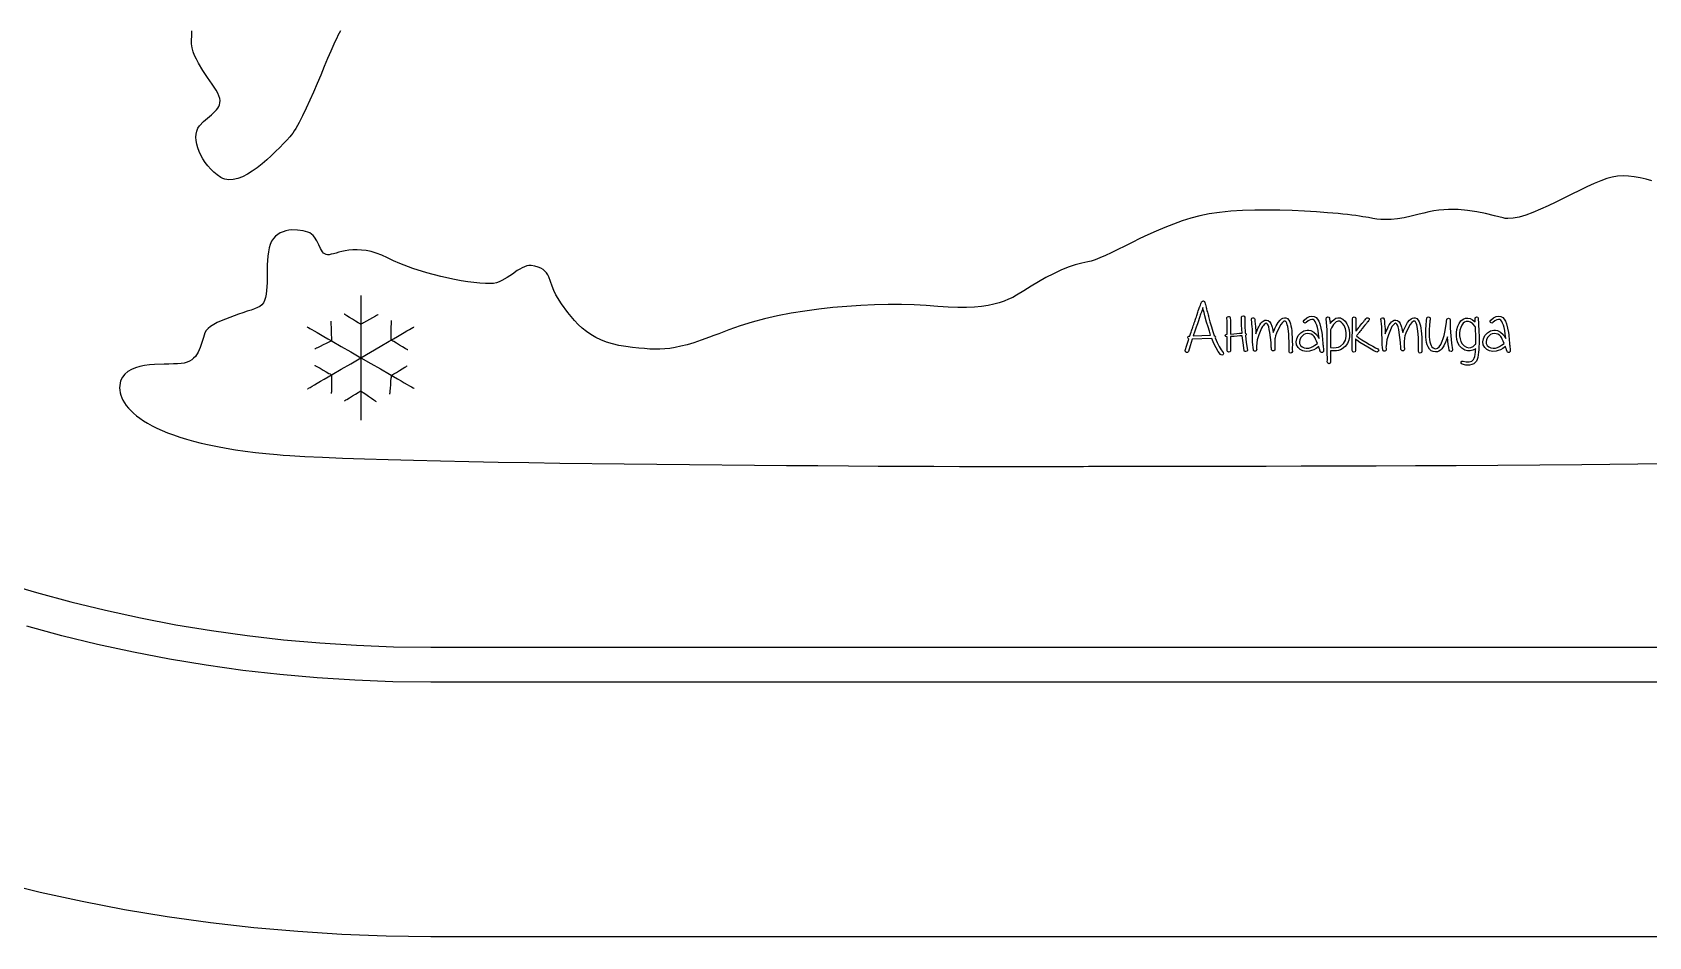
# Model space of a CAD drawing. Header units: millimetres. Extents: x 299 to 601, y 84 to 516.
# Drawn here: x 380.1 to 478.3, y 305.3 to 360.3 of the extents above; entities that cross this region are included whole.
import ezdxf

# ---------------------------------------------------------------- set-up
doc = ezdxf.new("R2010")
doc.units = ezdxf.units.MM
doc.layers.get('0').update_dxf_attribs({"linetype": 'CONTINUOUS', "true_color": 0xffffff})

msp = doc.modelspace()

# ---------------------------------------------------------------- linework, layer by layer
at = {"linetype": 'CONTINUOUS', "true_color": 0xffffff}
for points in [[(398.827, 360.39), (398.757, 360.262), (398.682, 360.115), (398.602, 359.952), (398.52, 359.775), (398.432, 359.585), (398.247, 359.165), (398.05, 358.705), (397.845, 358.217), (397.63, 357.707), (397.412, 357.19), (397.19, 356.675), (396.97, 356.17), (396.747, 355.685), (396.532, 355.235), (396.322, 354.825), (396.222, 354.64), (396.122, 354.467), (396.027, 354.312), (395.932, 354.175), (395.842, 354.052), (395.757, 353.952), (395.575, 353.757), (395.367, 353.537), (395.14, 353.3), (394.892, 353.052), (394.627, 352.797), (394.352, 352.545), (394.065, 352.302), (393.772, 352.07), (393.475, 351.86), (393.18, 351.677), (392.885, 351.525), (392.597, 351.415), (392.317, 351.347), (392.05, 351.332), (391.922, 351.347), (391.797, 351.377), (391.677, 351.422), (391.562, 351.485), (391.342, 351.637), (391.137, 351.807), (390.947, 351.992), (390.77, 352.192), (390.61, 352.4), (390.467, 352.617), (390.345, 352.837), (390.242, 353.06), (390.16, 353.285), (390.1, 353.505), (390.062, 353.72), (390.05, 353.925), (390.065, 354.122), (390.105, 354.305), (390.172, 354.472), (390.27, 354.62), (390.505, 354.875), (390.752, 355.095), (390.992, 355.295), (391.205, 355.487), (391.297, 355.585), (391.375, 355.685), (391.437, 355.79), (391.485, 355.9), (391.51, 356.02), (391.515, 356.15), (391.495, 356.29), (391.447, 356.442), (391.375, 356.607), (391.28, 356.782), (391.167, 356.965), (391.042, 357.157), (390.762, 357.56), (390.47, 357.99), (390.197, 358.435), (390.077, 358.665), (389.972, 358.895), (389.887, 359.127), (389.825, 359.362), (389.79, 359.595), (389.787, 359.83), (389.8, 360.09), (389.807, 360.402)], [(478.505, 351.277), (478.15, 351.377), (477.795, 351.46), (477.44, 351.525), (477.092, 351.562), (476.752, 351.577), (476.42, 351.557), (476.102, 351.507), (475.77, 351.415), (475.397, 351.28), (474.992, 351.107), (474.56, 350.91), (474.105, 350.692), (473.637, 350.46), (472.677, 349.985), (472.2, 349.757), (471.732, 349.545), (471.28, 349.357), (470.85, 349.197), (470.447, 349.077), (470.077, 349.002), (469.747, 348.98), (469.597, 348.99), (469.462, 349.017), (468.94, 349.155), (468.407, 349.282), (467.862, 349.392), (467.307, 349.477), (466.74, 349.527), (466.157, 349.535), (465.86, 349.52), (465.56, 349.49), (465.255, 349.445), (464.945, 349.385), (464.647, 349.317), (464.372, 349.252), (464.12, 349.19), (463.885, 349.135), (463.457, 349.035), (463.06, 348.962), (462.67, 348.92), (462.26, 348.915), (462.04, 348.93), (461.805, 348.952), (461.552, 348.99), (461.28, 349.04), (461.125, 349.067), (460.945, 349.097), (460.742, 349.127), (460.52, 349.16), (460.277, 349.19), (460.015, 349.222), (459.735, 349.252), (459.44, 349.282), (458.807, 349.34), (458.125, 349.39), (457.407, 349.435), (456.662, 349.47), (455.902, 349.492), (455.137, 349.502), (454.377, 349.495), (453.635, 349.47), (452.917, 349.427), (452.24, 349.36), (451.612, 349.27), (451.317, 349.215), (451.042, 349.155), (450.505, 349.01), (449.967, 348.84), (449.435, 348.65), (448.907, 348.44), (448.39, 348.22), (447.885, 347.992), (447.395, 347.762), (446.925, 347.532), (446.477, 347.312), (446.055, 347.1), (445.662, 346.907), (445.302, 346.732), (444.975, 346.585), (444.69, 346.467), (444.442, 346.385), (444.242, 346.342), (443.87, 346.277), (443.47, 346.167), (443.042, 346.02), (442.6, 345.837), (442.145, 345.627), (441.687, 345.392), (441.232, 345.137), (440.785, 344.867), (440.352, 344.59), (439.91, 344.32), (439.672, 344.192), (439.422, 344.072), (439.152, 343.96), (438.857, 343.86), (438.535, 343.77), (438.18, 343.695), (437.787, 343.637), (437.352, 343.597), (436.872, 343.575), (436.342, 343.575), (435.757, 343.597), (435.445, 343.617), (435.115, 343.645), (434.417, 343.697), (433.68, 343.732), (432.91, 343.752), (432.11, 343.752), (431.285, 343.737), (430.445, 343.7), (429.595, 343.645), (428.74, 343.572), (427.885, 343.477), (427.037, 343.362), (426.205, 343.227), (425.39, 343.07), (424.597, 342.89), (423.837, 342.69), (423.115, 342.465), (422.435, 342.217), (422.115, 342.092), (421.812, 341.975), (421.525, 341.865), (421.255, 341.765), (420.752, 341.585), (420.3, 341.435), (419.892, 341.312), (419.517, 341.215), (419.172, 341.14), (418.85, 341.087), (418.54, 341.052), (418.237, 341.037), (417.935, 341.035), (417.625, 341.05), (417.3, 341.075), (416.952, 341.11), (416.577, 341.152), (416.165, 341.202), (415.747, 341.267), (415.357, 341.357), (414.995, 341.47), (414.657, 341.605), (414.34, 341.76), (414.047, 341.932), (413.772, 342.122), (413.517, 342.327), (413.277, 342.547), (413.052, 342.777), (412.64, 343.272), (412.267, 343.795), (411.922, 344.337), (411.792, 344.602), (411.692, 344.882), (411.602, 345.162), (411.497, 345.432), (411.43, 345.56), (411.35, 345.677), (411.252, 345.787), (411.137, 345.885), (411, 345.97), (410.835, 346.037), (410.642, 346.092), (410.42, 346.127), (410.285, 346.127), (410.147, 346.102), (410.01, 346.055), (409.867, 345.987), (409.722, 345.907), (409.577, 345.815), (409.275, 345.607), (408.965, 345.397), (408.64, 345.212), (408.475, 345.137), (408.305, 345.08), (408.132, 345.042), (407.957, 345.03), (407.642, 345.037), (407.302, 345.057), (406.942, 345.092), (406.562, 345.137), (406.17, 345.197), (405.762, 345.27), (404.927, 345.45), (404.077, 345.675), (403.237, 345.942), (402.432, 346.252), (402.052, 346.42), (401.687, 346.597), (401.34, 346.76), (401.01, 346.882), (400.692, 346.972), (400.392, 347.035), (400.107, 347.067), (399.837, 347.08), (399.585, 347.072), (399.347, 347.052), (399.127, 347.017), (398.922, 346.977), (398.735, 346.932), (398.562, 346.887), (398.407, 346.845), (398.27, 346.812), (398.15, 346.787), (398.045, 346.78), (397.955, 346.792), (397.875, 346.83), (397.805, 346.887), (397.74, 346.965), (397.625, 347.157), (397.515, 347.387), (397.395, 347.625), (397.252, 347.852), (397.17, 347.952), (397.075, 348.04), (396.967, 348.112), (396.845, 348.165), (396.707, 348.205), (396.557, 348.24), (396.225, 348.285), (395.872, 348.287), (395.692, 348.267), (395.515, 348.232), (395.342, 348.18), (395.177, 348.11), (395.025, 348.017), (394.882, 347.905), (394.755, 347.767), (394.647, 347.602), (394.56, 347.412), (394.495, 347.195), (394.45, 346.955), (394.42, 346.7), (394.387, 346.167), (394.38, 345.622), (394.372, 345.092), (394.362, 344.84), (394.347, 344.602), (394.32, 344.382), (394.28, 344.18), (394.225, 344.002), (394.152, 343.852), (394.057, 343.732), (393.94, 343.645), (393.792, 343.575), (393.607, 343.5), (393.397, 343.422), (393.162, 343.342), (392.91, 343.257), (392.647, 343.167), (392.105, 342.977), (391.84, 342.875), (391.585, 342.77), (391.347, 342.66), (391.13, 342.545), (390.942, 342.422), (390.785, 342.297), (390.67, 342.167), (390.597, 342.032), (390.507, 341.745), (390.417, 341.442), (390.312, 341.142), (390.185, 340.857), (390.015, 340.602), (389.912, 340.49), (389.795, 340.392), (389.662, 340.307), (389.51, 340.242), (389.34, 340.192), (389.147, 340.165), (388.927, 340.152), (388.682, 340.145), (388.412, 340.14), (388.13, 340.135), (387.532, 340.112), (387.23, 340.087), (386.935, 340.047), (386.65, 339.99), (386.38, 339.915), (386.135, 339.812), (385.915, 339.685), (385.73, 339.527), (385.58, 339.337), (385.477, 339.107), (385.422, 338.84), (385.415, 338.695), (385.425, 338.545), (385.447, 338.395), (385.487, 338.24), (385.545, 338.087), (385.617, 337.932), (385.71, 337.775), (385.817, 337.617), (385.945, 337.462), (386.092, 337.305), (386.257, 337.15), (386.442, 336.995), (386.647, 336.84), (386.872, 336.687), (387.117, 336.537), (387.387, 336.39), (387.677, 336.245), (387.99, 336.102), (388.325, 335.965), (388.685, 335.83), (389.067, 335.7), (389.475, 335.572), (389.905, 335.452), (390.362, 335.335), (390.845, 335.225), (391.355, 335.12), (391.89, 335.02), (392.452, 334.927), (393.04, 334.842), (393.66, 334.765), (394.305, 334.695), (394.98, 334.632), (395.345, 334.602), (395.75, 334.575), (396.677, 334.522), (397.75, 334.47), (398.955, 334.42), (400.285, 334.375), (401.73, 334.332), (403.275, 334.29), (404.912, 334.252), (406.632, 334.215), (408.42, 334.182), (410.27, 334.15), (412.167, 334.12), (416.067, 334.067), (420.035, 334.025), (423.985, 333.987), (425.927, 333.972), (427.832, 333.96), (429.692, 333.947), (431.492, 333.937), (433.225, 333.93), (434.877, 333.922), (436.44, 333.917), (437.902, 333.912), (439.255, 333.91), (440.482, 333.91), (441.58, 333.91), (442.532, 333.912), (442.952, 333.912), (443.332, 333.915), (443.672, 333.915), (443.967, 333.917), (444.272, 333.92), (444.64, 333.922), (445.065, 333.922), (445.547, 333.925), (446.085, 333.925), (446.677, 333.925), (447.317, 333.927), (448.01, 333.927), (448.747, 333.927), (449.532, 333.927), (450.357, 333.93), (451.227, 333.93), (453.08, 333.932), (455.075, 333.935), (457.195, 333.94), (459.425, 333.945), (461.75, 333.952), (464.155, 333.962), (466.622, 333.975), (469.137, 333.992), (474.247, 334.035), (479.357, 334.092)], [(400.077, 344.302), (400.077, 344.28), (400.077, 344.217), (400.077, 344.115), (400.077, 343.977), (400.077, 343.805), (400.075, 343.605), (400.075, 343.375), (400.075, 343.12), (400.075, 342.842), (400.075, 342.547), (400.072, 342.235), (400.072, 341.907), (400.072, 341.225), (400.07, 340.517), (400.067, 339.812), (400.067, 339.13), (400.067, 338.802), (400.065, 338.49), (400.065, 338.195), (400.065, 337.917), (400.065, 337.662), (400.065, 337.432), (400.062, 337.232), (400.062, 337.06), (400.062, 336.922), (400.062, 336.82), (400.062, 336.757), (400.062, 336.735)], [(450.58, 341.652), (450.452, 341.25), (450.35, 340.9), (450.3, 340.84), (450.225, 340.832), (450.165, 340.877), (450.155, 340.955), (450.252, 341.275), (450.37, 341.642), (450.327, 341.69), (450.31, 341.735), (450.335, 341.802), (450.372, 341.827), (450.435, 341.837), (450.442, 341.857), (450.46, 341.91), (450.485, 341.982), (450.512, 342.067), (450.54, 342.152), (450.565, 342.225), (450.582, 342.277), (450.59, 342.297), (450.597, 342.32), (450.615, 342.375), (450.642, 342.455), (450.675, 342.547), (450.705, 342.64), (450.732, 342.72), (450.75, 342.775), (450.757, 342.797), (450.762, 342.815), (450.78, 342.865), (450.802, 342.932), (450.83, 343.01), (450.855, 343.087), (450.877, 343.155), (450.895, 343.205), (450.9, 343.222), (450.92, 343.287), (450.947, 343.372), (450.985, 343.477), (451.032, 343.605), (451.035, 343.615), (451.045, 343.64), (451.075, 343.715), (451.102, 343.79), (451.112, 343.815), (451.115, 343.825), (451.145, 343.897), (451.152, 343.915), (451.162, 343.927), (451.182, 343.95), (451.22, 343.97), (451.26, 343.975), (451.325, 343.937), (451.33, 343.927), (451.345, 343.905), (451.352, 343.877), (451.372, 343.802), (451.375, 343.792), (451.382, 343.765), (451.405, 343.68), (451.427, 343.595), (451.435, 343.567), (451.437, 343.557), (451.442, 343.535), (451.457, 343.477), (451.477, 343.392), (451.502, 343.297), (451.527, 343.202), (451.547, 343.12), (451.562, 343.06), (451.567, 343.037), (451.657, 342.702), (451.745, 342.4), (451.83, 342.125), (451.915, 341.88), (451.97, 341.84), (451.987, 341.785), (451.972, 341.73), (452.087, 341.452), (452.207, 341.212), (452.33, 341.005), (452.452, 340.835), (452.477, 340.762), (452.467, 340.727), (452.442, 340.697), (452.37, 340.675), (452.302, 340.71), (452.165, 340.895), (452.032, 341.12), (451.9, 341.382), (451.772, 341.687), (450.58, 341.652), (450.58, 341.652), (450.58, 341.652)], [(398.247, 342.747), (398.247, 342.735), (398.25, 342.695), (398.252, 342.637), (398.255, 342.56), (398.262, 342.367), (398.27, 342.145), (398.277, 341.925), (398.285, 341.732), (398.287, 341.655), (398.29, 341.597), (398.292, 341.557), (398.292, 341.545), (398.28, 341.54), (398.247, 341.525), (398.197, 341.5), (398.132, 341.467), (397.97, 341.39), (397.78, 341.297), (397.592, 341.207), (397.43, 341.13), (397.365, 341.097), (397.315, 341.072), (397.282, 341.057), (397.27, 341.052)], [(401.115, 343.142), (401.102, 343.135), (401.07, 343.117), (401.02, 343.087), (400.952, 343.05), (400.785, 342.955), (400.595, 342.845), (400.405, 342.735), (400.237, 342.64), (400.17, 342.602), (400.12, 342.572), (400.087, 342.555), (400.075, 342.547), (400.062, 342.555), (400.03, 342.575), (399.98, 342.605), (399.915, 342.645), (399.752, 342.745), (399.565, 342.86), (399.377, 342.977), (399.215, 343.077), (399.15, 343.117), (399.1, 343.147), (399.067, 343.167), (399.055, 343.175)], [(402.917, 340.992), (402.907, 341), (402.875, 341.017), (402.825, 341.047), (402.762, 341.087), (402.6, 341.182), (402.417, 341.292), (402.235, 341.402), (402.075, 341.5), (402.01, 341.537), (401.96, 341.567), (401.927, 341.585), (401.917, 341.592), (401.917, 341.605), (401.917, 341.642), (401.917, 341.702), (401.917, 341.777), (401.92, 341.967), (401.92, 342.185), (401.922, 342.402), (401.925, 342.592), (401.925, 342.667), (401.925, 342.727), (401.925, 342.765), (401.925, 342.777)], [(450.645, 341.85), (451.7, 341.885), (451.62, 342.127), (451.54, 342.392), (451.457, 342.677), (451.372, 342.985), (451.367, 343.01), (451.35, 343.077), (451.327, 343.17), (451.3, 343.277), (451.272, 343.385), (451.25, 343.477), (451.232, 343.545), (451.227, 343.57), (451.175, 343.417), (451.135, 343.3), (451.105, 343.212), (451.085, 343.162), (451.07, 343.112), (451.042, 343.03), (451.005, 342.915), (450.955, 342.767), (450.895, 342.587), (450.822, 342.372), (450.74, 342.127), (450.645, 341.85), (450.645, 341.85), (450.645, 341.85)], [(452.887, 342.96), (452.897, 342.757), (452.902, 342.522), (452.905, 342.257), (452.905, 341.962), (453.112, 341.977), (453.297, 341.992), (453.462, 342.005), (453.605, 342.017), (453.577, 342.502), (453.567, 342.995), (453.592, 343.047), (453.667, 343.072), (453.745, 343.047), (453.77, 342.995), (453.78, 342.502), (453.805, 342.017), (453.847, 341.987), (453.86, 341.95), (453.85, 341.915), (453.817, 341.88), (453.865, 341.447), (453.93, 340.98), (453.912, 340.927), (453.842, 340.892), (453.8, 340.895), (453.765, 340.91), (453.73, 340.962), (453.667, 341.425), (453.62, 341.857), (453.477, 341.847), (453.312, 341.835), (453.12, 341.82), (452.905, 341.802), (452.902, 341.672), (452.9, 341.595), (452.9, 341.54), (452.902, 341.467), (452.902, 341.377), (452.905, 341.272), (452.91, 341.077), (452.91, 340.937), (452.882, 340.887), (452.805, 340.865), (452.762, 340.872), (452.732, 340.892), (452.712, 340.947), (452.71, 341.077), (452.707, 341.265), (452.705, 341.372), (452.705, 341.465), (452.702, 341.537), (452.702, 341.595), (452.702, 341.672), (452.702, 341.785), (452.695, 341.785), (452.617, 341.807), (452.595, 341.832), (452.585, 341.857), (452.605, 341.91), (452.677, 341.945), (452.69, 341.945), (452.702, 341.945), (452.705, 342.242), (452.705, 342.51), (452.7, 342.747), (452.69, 342.955), (452.707, 343.002), (452.777, 343.032), (452.822, 343.03), (452.855, 343.012), (452.887, 342.96), (452.887, 342.96), (452.887, 342.96)], [(454.377, 342.865), (454.385, 342.752), (454.402, 342.585), (454.422, 342.415), (454.432, 342.29), (454.435, 342.255), (454.435, 342.192), (454.437, 342.102), (454.437, 341.982), (454.497, 342.13), (454.55, 342.247), (454.59, 342.337), (454.622, 342.4), (454.687, 342.517), (454.752, 342.615), (454.82, 342.695), (454.887, 342.752), (454.99, 342.802), (455.09, 342.815), (455.195, 342.78), (455.29, 342.707), (455.357, 342.605), (455.412, 342.447), (455.43, 342.382), (455.452, 342.297), (455.475, 342.187), (455.505, 342.057), (455.557, 342.185), (455.605, 342.292), (455.647, 342.382), (455.685, 342.452), (455.802, 342.655), (455.922, 342.805), (456.005, 342.877), (456.09, 342.922), (456.177, 342.945), (456.262, 342.942), (456.362, 342.902), (456.447, 342.81), (456.502, 342.712), (456.545, 342.582), (456.577, 342.457), (456.605, 342.312), (456.625, 342.147), (456.64, 341.965), (456.652, 341.757), (456.662, 341.525), (456.665, 341.307), (456.662, 341.145), (456.662, 341.015), (456.665, 340.902), (456.635, 340.83), (456.567, 340.8), (456.497, 340.827), (456.467, 340.895), (456.465, 341.005), (456.465, 341.132), (456.465, 341.295), (456.462, 341.51), (456.457, 341.74), (456.447, 341.952), (456.43, 342.127), (456.407, 342.282), (456.382, 342.417), (456.355, 342.53), (456.32, 342.627), (456.282, 342.697), (456.257, 342.732), (456.252, 342.737), (456.245, 342.745), (456.235, 342.752), (456.152, 342.735), (456.062, 342.662), (455.962, 342.54), (455.857, 342.362), (455.697, 342.012), (455.642, 341.852), (455.612, 341.737), (455.602, 341.66), (455.595, 341.55), (455.592, 341.412), (455.59, 341.247), (455.592, 341.227), (455.595, 341.187), (455.595, 341.175), (455.6, 341.147), (455.602, 341.117), (455.602, 341.105), (455.605, 341.062), (455.602, 341.032), (455.59, 340.99), (455.545, 340.945), (455.482, 340.937), (455.447, 340.95), (455.417, 340.977), (455.4, 341.002), (455.397, 341.015), (455.392, 341.027), (455.392, 341.037), (455.392, 341.047), (455.392, 341.057), (455.387, 341.105), (455.385, 341.165), (455.38, 341.242), (455.377, 341.335), (455.375, 341.387), (455.372, 341.422), (455.37, 341.455), (455.297, 342.065), (455.262, 342.245), (455.225, 342.392), (455.185, 342.505), (455.147, 342.567), (455.11, 342.6), (455.072, 342.615), (455.005, 342.59), (454.955, 342.547), (454.905, 342.487), (454.852, 342.41), (454.797, 342.31), (454.712, 342.125), (454.632, 341.92), (454.57, 341.735), (454.535, 341.605), (454.507, 341.425), (454.487, 341.21), (454.487, 341.165), (454.492, 341.075), (454.495, 341.037), (454.497, 341.02), (454.497, 341.015), (454.497, 341.007), (454.497, 340.997), (454.487, 340.972), (454.462, 340.932), (454.42, 340.912), (454.365, 340.912), (454.32, 340.947), (454.312, 340.962), (454.302, 340.977), (454.302, 340.987), (454.3, 340.997), (454.277, 341.135), (454.262, 341.3), (454.25, 341.495), (454.245, 341.717), (454.242, 341.93), (454.24, 342.095), (454.237, 342.21), (454.235, 342.28), (454.222, 342.405), (454.21, 342.572), (454.207, 342.585), (454.205, 342.615), (454.195, 342.71), (454.182, 342.805), (454.18, 342.835), (454.177, 342.847), (454.182, 342.89), (454.202, 342.922), (454.27, 342.955), (454.305, 342.952), (454.34, 342.932), (454.365, 342.902), (454.377, 342.865), (454.377, 342.865), (454.377, 342.865)], [(457.375, 342.805), (457.545, 342.94), (457.705, 343.02), (457.855, 343.05), (457.995, 343.025), (458.1, 342.965), (458.19, 342.87), (458.27, 342.74), (458.335, 342.577), (458.4, 342.327), (458.45, 342.05), (458.467, 341.917), (458.48, 341.802), (458.49, 341.69), (458.497, 341.562), (458.505, 341.452), (458.512, 341.397), (458.515, 341.38), (458.52, 341.335), (458.53, 341.262), (458.542, 341.162), (458.55, 341.085), (458.555, 341.027), (458.56, 340.967), (458.56, 340.93), (458.55, 340.9), (458.497, 340.842), (458.44, 340.83), (458.387, 340.855), (458.362, 340.89), (458.345, 340.955), (458.342, 340.965), (458.337, 340.985), (458.33, 341.005), (458.327, 341.015), (458.31, 341.057), (458.302, 341.08), (458.287, 341.127), (458.27, 341.172), (458.262, 341.195), (458.107, 341.09), (457.965, 341.01), (457.83, 340.952), (457.707, 340.92), (457.495, 340.902), (457.302, 340.937), (457.137, 341.022), (457.01, 341.145), (456.922, 341.3), (456.895, 341.485), (456.93, 341.68), (457.022, 341.872), (457.175, 342.04), (457.36, 342.147), (457.462, 342.177), (457.567, 342.19), (457.672, 342.187), (457.777, 342.167), (457.975, 342.077), (458.137, 341.927), (458.157, 341.9), (458.19, 341.85), (458.235, 341.78), (458.292, 341.69), (458.26, 341.96), (458.222, 342.185), (458.185, 342.367), (458.145, 342.507), (458.097, 342.632), (458.045, 342.73), (457.99, 342.797), (457.927, 342.84), (457.842, 342.852), (457.742, 342.827), (457.63, 342.762), (457.505, 342.66), (457.472, 342.637), (457.435, 342.632), (457.367, 342.667), (457.345, 342.7), (457.34, 342.737), (457.375, 342.805), (457.375, 342.805), (457.375, 342.805)], [(458.977, 340.942), (458.982, 340.727), (458.985, 340.542), (458.985, 340.382), (458.985, 340.252), (458.955, 340.187), (458.922, 340.167), (458.885, 340.16), (458.815, 340.19), (458.795, 340.222), (458.787, 340.262), (458.79, 340.392), (458.79, 340.545), (458.787, 340.725), (458.785, 340.927), (458.782, 341.127), (458.78, 341.3), (458.777, 341.44), (458.777, 341.55), (458.78, 341.785), (458.78, 342), (458.777, 342.215), (458.76, 342.445), (458.717, 342.882), (458.74, 342.96), (458.807, 343), (458.88, 342.98), (458.92, 342.917), (458.922, 342.905), (458.927, 342.867), (458.94, 342.76), (458.955, 342.65), (458.957, 342.612), (458.96, 342.6), (459.077, 342.745), (459.195, 342.85), (459.307, 342.917), (459.42, 342.947), (459.502, 342.95), (459.582, 342.937), (459.657, 342.907), (459.732, 342.862), (459.865, 342.74), (459.975, 342.585), (460.055, 342.41), (460.11, 342.212), (460.137, 342.002), (460.137, 341.792), (460.1, 341.582), (460.01, 341.38), (459.875, 341.202), (459.695, 341.062), (459.587, 341.002), (459.472, 340.962), (459.355, 340.942), (459.247, 340.935), (459.127, 340.94), (458.977, 340.942), (458.977, 340.942), (458.977, 340.942)], [(458.977, 341.145), (459.17, 341.132), (459.33, 341.137), (459.467, 341.167), (459.595, 341.225), (459.77, 341.377), (459.885, 341.58), (459.942, 341.812), (459.942, 342.05), (459.895, 342.28), (459.802, 342.487), (459.72, 342.61), (459.627, 342.692), (459.532, 342.74), (459.437, 342.75), (459.33, 342.71), (459.215, 342.612), (459.157, 342.537), (459.1, 342.447), (459.042, 342.337), (458.985, 342.212), (458.98, 342.2), (458.972, 342.185), (458.975, 342.072), (458.977, 341.93), (458.977, 341.755), (458.977, 341.55), (458.977, 341.532), (458.977, 341.487), (458.977, 341.422), (458.977, 341.347), (458.977, 341.272), (458.977, 341.207), (458.977, 341.162), (458.977, 341.145), (458.977, 341.145), (458.977, 341.145)], [(460.525, 342.137), (460.535, 342.15), (460.557, 342.18), (460.632, 342.275), (460.707, 342.367), (460.73, 342.397), (460.74, 342.41), (460.747, 342.42), (460.767, 342.445), (460.83, 342.52), (460.892, 342.595), (460.912, 342.62), (460.92, 342.63), (460.927, 342.637), (460.945, 342.66), (461, 342.73), (461.055, 342.797), (461.072, 342.82), (461.08, 342.827), (461.125, 342.882), (461.15, 342.907), (461.18, 342.94), (461.215, 342.952), (461.255, 342.95), (461.292, 342.932), (461.322, 342.902), (461.335, 342.865), (461.33, 342.827), (461.307, 342.792), (461.287, 342.765), (461.24, 342.707), (461.232, 342.7), (461.215, 342.677), (461.16, 342.607), (461.105, 342.54), (461.087, 342.515), (461.08, 342.507), (461.072, 342.497), (461.05, 342.472), (460.987, 342.397), (460.925, 342.32), (460.902, 342.295), (460.895, 342.285), (460.885, 342.27), (460.855, 342.235), (460.815, 342.182), (460.77, 342.125), (460.725, 342.065), (460.685, 342.012), (460.655, 341.977), (460.645, 341.962), (460.632, 341.945), (460.602, 341.91), (460.572, 341.875), (460.56, 341.857), (460.71, 341.737), (460.892, 341.612), (461.12, 341.462), (461.345, 341.327), (461.545, 341.215), (461.712, 341.125), (461.855, 341.057), (461.905, 341.002), (461.912, 340.965), (461.902, 340.927), (461.845, 340.875), (461.805, 340.867), (461.765, 340.877), (461.62, 340.95), (461.447, 341.042), (461.242, 341.16), (461.007, 341.3), (460.772, 341.447), (460.59, 341.58), (460.577, 341.592), (460.55, 341.62), (460.52, 341.645), (460.507, 341.657), (460.505, 341.45), (460.505, 341.265), (460.505, 341.1), (460.507, 340.955), (460.477, 340.885), (460.407, 340.855), (460.335, 340.885), (460.31, 340.917), (460.302, 340.955), (460.302, 341.06), (460.302, 341.185), (460.302, 341.325), (460.302, 341.485), (460.305, 341.66), (460.307, 341.855), (460.31, 342.067), (460.315, 342.297), (460.32, 342.667), (460.315, 342.895), (460.342, 342.97), (460.412, 343), (460.49, 342.97), (460.52, 342.905), (460.525, 342.662), (460.525, 342.64), (460.525, 342.58), (460.525, 342.497), (460.525, 342.4), (460.525, 342.302), (460.525, 342.22), (460.525, 342.16), (460.525, 342.137), (460.525, 342.137), (460.525, 342.137)], [(462.242, 342.865), (462.252, 342.752), (462.267, 342.585), (462.287, 342.415), (462.297, 342.29), (462.3, 342.255), (462.3, 342.192), (462.302, 342.102), (462.302, 341.982), (462.365, 342.13), (462.415, 342.247), (462.457, 342.337), (462.487, 342.4), (462.552, 342.517), (462.617, 342.615), (462.685, 342.695), (462.755, 342.752), (462.857, 342.802), (462.957, 342.815), (463.06, 342.78), (463.155, 342.707), (463.222, 342.605), (463.28, 342.447), (463.297, 342.382), (463.317, 342.297), (463.342, 342.187), (463.37, 342.057), (463.422, 342.185), (463.472, 342.292), (463.512, 342.382), (463.55, 342.452), (463.667, 342.655), (463.787, 342.805), (463.872, 342.877), (463.957, 342.922), (464.042, 342.945), (464.127, 342.942), (464.227, 342.902), (464.312, 342.81), (464.367, 342.712), (464.41, 342.582), (464.442, 342.457), (464.47, 342.312), (464.49, 342.147), (464.505, 341.965), (464.52, 341.757), (464.527, 341.525), (464.53, 341.307), (464.53, 341.145), (464.527, 341.015), (464.532, 340.902), (464.502, 340.83), (464.432, 340.8), (464.365, 340.827), (464.34, 340.86), (464.332, 340.895), (464.33, 341.005), (464.332, 341.132), (464.332, 341.295), (464.33, 341.51), (464.322, 341.74), (464.312, 341.952), (464.295, 342.127), (464.275, 342.282), (464.25, 342.417), (464.222, 342.53), (464.185, 342.627), (464.147, 342.697), (464.122, 342.732), (464.117, 342.737), (464.11, 342.745), (464.102, 342.752), (464.02, 342.735), (463.93, 342.662), (463.827, 342.54), (463.722, 342.362), (463.562, 342.012), (463.507, 341.852), (463.477, 341.737), (463.467, 341.66), (463.46, 341.55), (463.457, 341.412), (463.455, 341.247), (463.457, 341.227), (463.46, 341.187), (463.462, 341.175), (463.465, 341.147), (463.467, 341.117), (463.47, 341.105), (463.472, 341.062), (463.47, 341.032), (463.455, 340.99), (463.412, 340.945), (463.347, 340.937), (463.312, 340.95), (463.285, 340.977), (463.267, 341.002), (463.262, 341.015), (463.257, 341.027), (463.257, 341.037), (463.257, 341.047), (463.257, 341.057), (463.252, 341.105), (463.25, 341.165), (463.245, 341.242), (463.242, 341.335), (463.24, 341.387), (463.237, 341.422), (463.235, 341.455), (463.162, 342.065), (463.127, 342.245), (463.09, 342.392), (463.052, 342.505), (463.012, 342.567), (462.975, 342.6), (462.94, 342.615), (462.87, 342.59), (462.82, 342.547), (462.77, 342.487), (462.717, 342.41), (462.665, 342.31), (462.577, 342.125), (462.497, 341.92), (462.435, 341.735), (462.402, 341.605), (462.375, 341.425), (462.355, 341.21), (462.352, 341.165), (462.357, 341.075), (462.362, 341.037), (462.362, 341.02), (462.362, 341.015), (462.362, 341.007), (462.362, 340.997), (462.355, 340.972), (462.327, 340.932), (462.285, 340.912), (462.23, 340.912), (462.187, 340.947), (462.18, 340.962), (462.17, 340.977), (462.167, 340.987), (462.165, 340.997), (462.142, 341.135), (462.127, 341.3), (462.115, 341.495), (462.11, 341.717), (462.107, 341.93), (462.105, 342.095), (462.102, 342.21), (462.1, 342.28), (462.09, 342.405), (462.075, 342.572), (462.072, 342.585), (462.07, 342.615), (462.06, 342.71), (462.05, 342.805), (462.047, 342.835), (462.045, 342.847), (462.067, 342.922), (462.135, 342.955), (462.172, 342.952), (462.205, 342.932), (462.242, 342.865), (462.242, 342.865), (462.242, 342.865)], [(465.035, 342.9), (465.032, 342.872), (465.027, 342.827), (465.022, 342.767), (465.015, 342.692), (465.002, 342.545), (464.992, 342.422), (464.982, 342.292), (464.975, 342.115), (464.972, 341.932), (464.98, 341.79), (464.992, 341.627), (465.015, 341.485), (465.047, 341.362), (465.09, 341.26), (465.147, 341.177), (465.215, 341.117), (465.29, 341.08), (465.375, 341.067), (465.485, 341.097), (465.59, 341.187), (465.687, 341.335), (465.775, 341.535), (465.832, 341.695), (465.885, 341.877), (465.93, 342.08), (465.97, 342.302), (465.992, 342.45), (466.02, 342.655), (466.022, 342.675), (466.03, 342.722), (466.035, 342.767), (466.037, 342.787), (466.042, 342.827), (466.045, 342.842), (466.047, 342.852), (466.05, 342.862), (466.05, 342.87), (466.062, 342.887), (466.102, 342.915), (466.15, 342.922), (466.195, 342.907), (466.227, 342.877), (466.245, 342.847), (466.245, 342.835), (466.245, 342.83), (466.245, 342.822), (466.255, 342.317), (466.282, 341.85), (466.33, 341.412), (466.395, 341.01), (466.397, 340.972), (466.382, 340.937), (466.355, 340.91), (466.317, 340.897), (466.24, 340.912), (466.2, 340.977), (466.167, 341.142), (466.137, 341.332), (466.107, 341.552), (466.08, 341.797), (466.042, 341.677), (466.012, 341.582), (465.99, 341.515), (465.972, 341.472), (465.865, 341.237), (465.75, 341.062), (465.662, 340.975), (465.57, 340.915), (465.472, 340.88), (465.367, 340.87), (465.225, 340.892), (465.102, 340.95), (464.997, 341.047), (464.91, 341.18), (464.857, 341.3), (464.817, 341.44), (464.79, 341.6), (464.772, 341.78), (464.765, 341.927), (464.767, 342.115), (464.777, 342.3), (464.785, 342.437), (464.795, 342.565), (464.81, 342.717), (464.817, 342.792), (464.822, 342.85), (464.825, 342.892), (464.827, 342.917), (464.84, 342.952), (464.865, 342.985), (464.937, 343.007), (465.01, 342.97), (465.03, 342.937), (465.035, 342.9), (465.035, 342.9), (465.035, 342.9)], [(467.957, 342.912), (467.96, 342.867), (467.962, 342.8), (467.967, 342.712), (467.975, 342.602), (467.997, 342.102), (468.005, 341.85), (468.007, 341.61), (468.005, 341.38), (468.002, 341.177), (467.995, 341.007), (467.982, 340.865), (467.96, 340.69), (467.93, 340.54), (467.89, 340.417), (467.845, 340.322), (467.772, 340.225), (467.68, 340.15), (467.567, 340.1), (467.432, 340.072), (467.21, 340.072), (466.98, 340.13), (466.925, 340.175), (466.915, 340.215), (466.92, 340.252), (466.97, 340.31), (467.05, 340.315), (467.232, 340.27), (467.405, 340.267), (467.57, 340.317), (467.677, 340.422), (467.712, 340.5), (467.742, 340.6), (467.767, 340.727), (467.785, 340.882), (467.785, 340.89), (467.787, 340.91), (467.795, 340.972), (467.8, 341.035), (467.802, 341.055), (467.802, 341.062), (467.627, 340.975), (467.462, 340.932), (467.302, 340.935), (467.152, 340.98), (466.97, 341.097), (466.825, 341.252), (466.717, 341.437), (466.655, 341.635), (466.627, 341.842), (466.63, 342.047), (466.657, 342.247), (466.71, 342.435), (466.795, 342.612), (466.902, 342.757), (467.035, 342.867), (467.19, 342.925), (467.32, 342.93), (467.46, 342.897), (467.61, 342.822), (467.772, 342.71), (467.762, 342.837), (467.76, 342.907), (467.767, 342.945), (467.787, 342.977), (467.852, 343.01), (467.922, 342.985), (467.957, 342.912), (467.957, 342.912), (467.957, 342.912)], [(467.767, 342.412), (467.625, 342.572), (467.487, 342.677), (467.357, 342.732), (467.23, 342.732), (467.132, 342.692), (467.04, 342.615), (466.96, 342.502), (466.895, 342.362), (466.847, 342.197), (466.822, 342.022), (466.825, 341.845), (466.85, 341.675), (466.905, 341.515), (466.987, 341.37), (467.097, 341.247), (467.237, 341.162), (467.377, 341.122), (467.512, 341.135), (467.642, 341.2), (467.772, 341.317), (467.81, 341.347), (467.81, 341.357), (467.81, 341.387), (467.81, 341.477), (467.81, 341.565), (467.81, 341.595), (467.81, 341.605), (467.807, 341.775), (467.802, 341.96), (467.795, 342.16), (467.785, 342.375), (467.767, 342.412), (467.767, 342.412), (467.767, 342.412)], [(468.717, 342.805), (468.887, 342.94), (469.047, 343.02), (469.197, 343.05), (469.337, 343.025), (469.442, 342.965), (469.532, 342.87), (469.612, 342.74), (469.677, 342.577), (469.742, 342.327), (469.792, 342.05), (469.81, 341.917), (469.822, 341.802), (469.832, 341.69), (469.842, 341.562), (469.85, 341.452), (469.855, 341.397), (469.857, 341.38), (469.862, 341.335), (469.872, 341.262), (469.885, 341.162), (469.892, 341.085), (469.897, 341.027), (469.902, 340.967), (469.902, 340.93), (469.892, 340.9), (469.842, 340.842), (469.785, 340.83), (469.73, 340.855), (469.705, 340.89), (469.687, 340.955), (469.685, 340.965), (469.68, 340.985), (469.672, 341.005), (469.67, 341.015), (469.652, 341.057), (469.645, 341.08), (469.63, 341.127), (469.612, 341.172), (469.605, 341.195), (469.45, 341.09), (469.307, 341.01), (469.172, 340.952), (469.05, 340.92), (468.837, 340.902), (468.645, 340.937), (468.48, 341.022), (468.352, 341.145), (468.265, 341.3), (468.237, 341.485), (468.272, 341.68), (468.365, 341.872), (468.517, 342.04), (468.702, 342.147), (468.805, 342.177), (468.91, 342.19), (469.015, 342.187), (469.12, 342.167), (469.317, 342.077), (469.48, 341.927), (469.5, 341.9), (469.532, 341.85), (469.577, 341.78), (469.635, 341.69), (469.602, 341.96), (469.565, 342.185), (469.527, 342.367), (469.487, 342.507), (469.44, 342.632), (469.387, 342.73), (469.332, 342.797), (469.27, 342.84), (469.185, 342.852), (469.085, 342.827), (468.972, 342.762), (468.847, 342.66), (468.815, 342.637), (468.78, 342.632), (468.71, 342.667), (468.687, 342.7), (468.685, 342.737), (468.717, 342.805), (468.717, 342.805), (468.717, 342.805)], [(396.812, 342.395), (396.83, 342.385), (396.885, 342.352), (396.972, 342.302), (397.092, 342.235), (397.24, 342.15), (397.412, 342.05), (397.61, 341.937), (397.827, 341.81), (398.065, 341.675), (398.32, 341.527), (398.87, 341.212), (399.457, 340.875), (400.062, 340.525), (400.667, 340.177), (401.255, 339.84), (401.805, 339.525), (402.06, 339.377), (402.297, 339.242), (402.515, 339.115), (402.712, 339.002), (402.885, 338.902), (403.032, 338.817), (403.152, 338.75), (403.24, 338.7), (403.295, 338.667), (403.312, 338.657)], [(396.827, 338.627), (396.845, 338.637), (396.9, 338.67), (396.987, 338.72), (397.105, 338.79), (397.252, 338.875), (397.425, 338.975), (397.62, 339.09), (397.837, 339.215), (398.075, 339.355), (398.327, 339.502), (398.875, 339.82), (399.46, 340.16), (400.062, 340.512), (400.665, 340.862), (401.25, 341.202), (401.797, 341.52), (402.05, 341.667), (402.287, 341.807), (402.505, 341.932), (402.7, 342.047), (402.872, 342.147), (403.02, 342.232), (403.137, 342.302), (403.225, 342.352), (403.28, 342.385), (403.297, 342.395)], [(458.185, 341.39), (458.122, 341.537), (458.067, 341.657), (458.02, 341.747), (457.982, 341.807), (457.9, 341.89), (457.805, 341.95), (457.697, 341.982), (457.58, 341.992), (457.462, 341.975), (457.36, 341.932), (457.27, 341.862), (457.195, 341.767), (457.12, 341.627), (457.09, 341.497), (457.105, 341.377), (457.165, 341.265), (457.252, 341.182), (457.372, 341.127), (457.512, 341.1), (457.672, 341.11), (457.78, 341.142), (457.9, 341.202), (458.035, 341.282), (458.185, 341.39), (458.185, 341.39), (458.185, 341.39)], [(469.527, 341.39), (469.465, 341.537), (469.41, 341.657), (469.362, 341.747), (469.325, 341.807), (469.242, 341.89), (469.147, 341.95), (469.04, 341.982), (468.922, 341.992), (468.805, 341.975), (468.702, 341.932), (468.612, 341.862), (468.537, 341.767), (468.462, 341.627), (468.432, 341.497), (468.447, 341.377), (468.507, 341.265), (468.597, 341.182), (468.715, 341.127), (468.855, 341.1), (469.015, 341.11), (469.122, 341.142), (469.242, 341.202), (469.377, 341.282), (469.527, 341.39), (469.527, 341.39), (469.527, 341.39)], [(397.27, 340.06), (397.282, 340.052), (397.315, 340.035), (397.365, 340.007), (397.43, 339.97), (397.595, 339.877), (397.782, 339.77), (397.97, 339.665), (398.135, 339.572), (398.2, 339.535), (398.25, 339.507), (398.282, 339.49), (398.295, 339.482), (398.295, 339.47), (398.295, 339.432), (398.292, 339.377), (398.292, 339.302), (398.29, 339.12), (398.285, 338.91), (398.282, 338.7), (398.28, 338.517), (398.28, 338.442), (398.277, 338.387), (398.277, 338.35), (398.277, 338.337)], [(401.832, 338.305), (401.832, 338.317), (401.837, 338.355), (401.842, 338.41), (401.847, 338.485), (401.865, 338.667), (401.882, 338.877), (401.902, 339.087), (401.92, 339.27), (401.925, 339.345), (401.93, 339.4), (401.935, 339.437), (401.935, 339.45), (401.945, 339.457), (401.975, 339.475), (402.022, 339.502), (402.082, 339.54), (402.235, 339.632), (402.41, 339.74), (402.585, 339.847), (402.737, 339.94), (402.797, 339.977), (402.845, 340.005), (402.875, 340.022), (402.885, 340.03)], [(399.07, 337.895), (399.08, 337.902), (399.112, 337.92), (399.162, 337.952), (399.225, 337.99), (399.385, 338.087), (399.567, 338.2), (399.752, 338.312), (399.912, 338.41), (399.975, 338.447), (400.025, 338.48), (400.057, 338.497), (400.067, 338.505), (400.077, 338.497), (400.107, 338.477), (400.155, 338.445), (400.215, 338.405), (400.365, 338.302), (400.537, 338.182), (400.71, 338.065), (400.86, 337.962), (400.92, 337.922), (400.967, 337.89), (400.997, 337.87), (401.007, 337.862)], [(378.292, 326.86), (380.36, 326.245), (382.447, 325.68), (384.555, 325.167), (386.68, 324.702), (388.827, 324.292), (390.99, 323.932), (393.172, 323.627), (395.372, 323.377), (397.585, 323.18), (399.815, 323.04), (402.06, 322.952), (404.32, 322.925), (410.2, 322.925), (415.97, 322.925), (421.647, 322.925), (427.25, 322.925), (432.79, 322.925), (438.282, 322.925), (449.192, 322.925), (460.102, 322.925), (465.595, 322.925), (471.135, 322.925), (476.737, 322.925), (482.415, 322.925)], [(494.065, 320.792), (404.32, 320.792), (402.005, 320.822), (399.707, 320.91), (397.422, 321.055), (395.152, 321.255), (392.9, 321.512), (390.667, 321.825), (388.45, 322.192), (386.252, 322.615), (384.072, 323.087), (381.912, 323.615), (379.775, 324.195)], [(494.065, 305.322), (404.32, 305.322), (401.607, 305.357), (398.91, 305.46), (396.232, 305.63), (393.572, 305.865), (390.932, 306.167), (388.312, 306.535), (385.712, 306.965), (383.135, 307.457), (380.58, 308.015), (378.05, 308.632)]]:
    msp.add_lwpolyline(points, dxfattribs=at)

doc.saveas('drawing.dxf')
